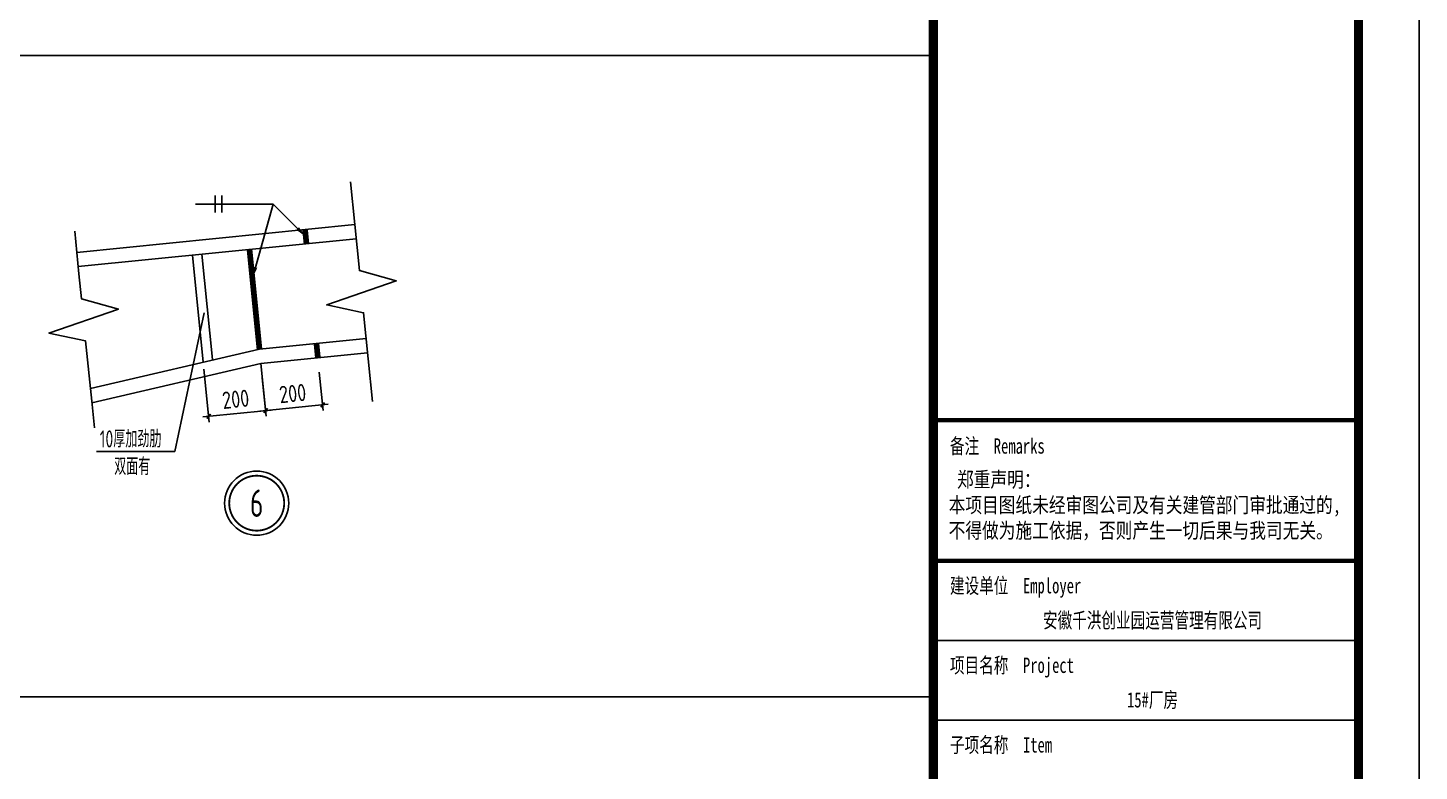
# Model space of a CAD drawing. Extents: x 177291 to 1288761, y 177638 to 322898.
# Drawn here: x 1264463 to 1288761, y 199188 to 212168 of the extents above; entities that cross this region are included whole.
import ezdxf
from ezdxf.enums import TextEntityAlignment as Align

# ---------------------------------------------------------------- set-up
doc = ezdxf.new("R2010")
doc.units = 0
doc.header["$LTSCALE"] = 1000
for name, color, linetype in [('AXIS', 3, 'Continuous'), ('GL', 150, 'Continuous'), ('PUB_TITLE', 4, 'Continuous'), ('PZ', 202, 'Continuous'), ('TEXT', 7, 'Continuous'), ('THIN', 7, 'Continuous')]:
    doc.layers.add(name, color=color, linetype=linetype)
doc.styles.add('_gyy_title_ST', font='', dxfattribs={"width": 0.8})
doc.styles.get("Standard").update_dxf_attribs({"font": 'gbenor.shx', "bigfont": 'gbcbig.shx'})
doc.styles.add('TSSD_Dimension', font='Tssdeng.shx', dxfattribs={"width": 0.8, "bigfont": 'hztxt.shx'})
doc.styles.add('TSSD_Norm', font='tssdeng.shx', dxfattribs={"bigfont": 'hztxt.shx'})
doc.styles.add('TSSD_Num', font='Tssdeng.shx', dxfattribs={"width": 0.7, "bigfont": 'hztxt.shx'})
doc.styles.get('_gyy_title_ST').set_extended_font_data('SimSun')
doc.dimstyles.new('TSSD_20_100', dxfattribs={"dimtxt": 300, "dimasz": 75, "dimexe": 100, "dimexo": 250, "dimgap": 100, "dimtad": 1, "dimdec": 0, "dimlfac": 0.2, "dimzin": 0, "dimdsep": 46, "dimtxsty": 'TSSD_Dimension', "dimblk": 'ARCHTICK', "dimcen": 0, "dimdle": 100, "dimclrt": 7, "dimadec": 0, "dimazin": 0, "dimtfac": 1, "dimtdec": 0, "dimtix": 1, "dimtmove": 2, "dimatfit": 3, "dimfxl": 1, "dimtolj": 1, "dimtzin": 0, "dimarcsym": 0})
doc.dimstyles.new('TSSD_LEADER_STYLE_200.0', dxfattribs={"dimtxt": 0.18, "dimasz": 200, "dimexe": 0.18, "dimexo": 0.0625, "dimgap": 0.09, "dimtad": 0, "dimtih": 1, "dimtoh": 1, "dimdec": 4, "dimzin": 0, "dimdsep": 46, "dimtxsty": 'Standard', "dimcen": 0.09, "dimadec": 0, "dimazin": 0, "dimtfac": 1, "dimtdec": 4, "dimtofl": 0, "dimtmove": 0, "dimatfit": 3, "dimfxl": 1, "dimtolj": 1, "dimtzin": 0, "dimarcsym": 0})

# ---------------------------------------------------------------- blocks, each defined once
blk = doc.blocks.new('_ArchTick')
at = {"color": 0, "linetype": 'ByBlock', "const_width": 0.4}
blk.add_lwpolyline([(-0.5, -0.5), (0.5, 0.5)], dxfattribs=at)
blk = doc.blocks.new('*D1486')
at = {"layer": 'AXIS', "color": 0, "lineweight": -2, "transparency": 16777216}
for p, q in [((1268533, 206307), (1268626, 205385)), ((1267538, 206207), (1267630, 205285)), ((1267521, 205375), (1268715, 205494))]:
    blk.add_line(p, q, dxfattribs=at)
at = {"layer": 'Defpoints', "color": 0, "transparency": 16777216}
for p in [(1268508, 206556), (1267513, 206456), (1268616, 205484)]:
    blk.add_point(p, dxfattribs=at)
at = {"layer": 'AXIS', "color": 0, "lineweight": -2, "transparency": 16777216, "xscale": 75, "yscale": 75, "zscale": 75}
for p, rotation in [((1267621, 205385), 185.7105916254574), ((1268616, 205484), 5.710591625457361)]:
    blk.add_blockref('_ArchTick', p, dxfattribs=dict(at, rotation=rotation))
at = {"layer": 'AXIS', "color": 7, "transparency": 16777216, "insert": (1268093, 205683), "char_height": 300, "attachment_point": 5, "rotation": 5.7106, "style": 'TSSD_Dimension'}
blk.add_mtext('\\A1;200', dxfattribs=at)
blk = doc.blocks.new('_WELD006')
at = {"color": 0, "linetype": 'ByBlock'}
for p, q in [((0, 0), (0, 0.5)), ((0.4, 0), (0.4, 0.5))]:
    blk.add_line(p, q, dxfattribs=at)
blk = doc.blocks.new('*D1487')
at = {"layer": 'AXIS', "color": 0, "lineweight": -2, "transparency": 16777216}
for p, q in [((1268558, 206058), (1268626, 205385)), ((1269553, 206158), (1269621, 205484)), ((1268516, 205474), (1269710, 205594))]:
    blk.add_line(p, q, dxfattribs=at)
at = {"layer": 'Defpoints', "color": 0, "transparency": 16777216}
for p in [(1268533, 206307), (1269528, 206406), (1269611, 205584)]:
    blk.add_point(p, dxfattribs=at)
at = {"layer": 'AXIS', "color": 0, "lineweight": -2, "transparency": 16777216, "xscale": 75, "yscale": 75, "zscale": 75}
for p, rotation in [((1269611, 205584), 5.710591625446737), ((1268616, 205484), 185.7105916254468)]:
    blk.add_blockref('_ArchTick', p, dxfattribs=dict(at, rotation=rotation))
at = {"layer": 'AXIS', "color": 7, "transparency": 16777216, "insert": (1269088, 205783), "char_height": 300, "attachment_point": 5, "rotation": 5.7106, "style": 'TSSD_Dimension'}
blk.add_mtext('\\A1;200', dxfattribs=at)
blk = doc.blocks.new('ts_idx2')
at = {"color": 0, "linetype": 'ByBlock', "lineweight": -2, "const_width": 0.0333}
blk.add_lwpolyline([(-0.5, 0, 1), (0.5, 0, 1)], format="xyb", close=True, dxfattribs=at)
at = {"color": 0, "linetype": 'ByBlock', "lineweight": -2}
blk.add_circle((0, 0), 0.583, dxfattribs=at)
at = {"color": 0, "linetype": 'ByBlock', "lineweight": -2, "style": 'TSSD_Num', "width": 0.7}
blk.add_attdef('A', text='', height=0.5, dxfattribs=at).set_placement((0, 0), align=Align.MIDDLE_CENTER)

msp = doc.modelspace()

# ---------------------------------------------------------------- linework, layer by layer
at = {"color": 3, "const_width": 100}
for points in [[(1269304.42, 208645.31), (1269329.29, 208396.56)], [(1268334.26, 208297.05), (1268508.39, 206555.73)], [(1269503.42, 206655.24), (1269528.3, 206406.49)]]:
    msp.add_lwpolyline(points, dxfattribs=at)
at = {"layer": 'AXIS'}
for p, q in [((1229960.6, 211687.69), (1280276.45, 211687.69)), ((1268748.86, 209091.54), (1267392.8, 209091.54)), ((1267544.09, 207192.61), (1267032.24, 204771.28)), ((1267032.24, 204771.28), (1265659.24, 204771.28)), ((1229960.6, 200487.57), (1280276.45, 200487.57))]:
    msp.add_line(p, q, dxfattribs=at)
at = {"layer": 'GL'}
for p, q in [((1270172.17, 208732.09), (1265318.27, 208246.7)), ((1270197.05, 208483.33), (1265343.14, 207997.94)), ((1265555.94, 205870.03), (1268508.39, 206555.73)), ((1268508.39, 206555.73), (1270371.18, 206742.01)), ((1265580.85, 205620.93), (1268533.26, 206306.99)), ((1268533.26, 206306.98), (1270396.06, 206493.26))]:
    msp.add_line(p, q, dxfattribs=at)
for points in [[(1270481.12, 205642.65), (1270406.49, 206388.93), (1270326.15, 207192.34), (1269684.35, 207329.16), (1270897.16, 207747.71), (1270252.51, 207928.67), (1270172.17, 208732.09), (1270097.55, 209478.37)], [(1265624.52, 205184.21), (1265578.15, 205647.87), (1265472.74, 206702.01), (1264830.94, 206838.83), (1266043.74, 207257.37), (1265399.1, 207438.34), (1265355.58, 207873.56), (1265280.95, 208619.84)]]:
    msp.add_lwpolyline(points, dxfattribs=at)
at = {"layer": 'PUB_TITLE'}
for p, q in [((1287779.19, 205318.52), (1280296.04, 205318.52)), ((1287779.19, 201470.04), (1280296.04, 201470.04)), ((1287779.19, 200080.32), (1280296.04, 200080.32))]:
    msp.add_line(p, q, dxfattribs=at)
msp.add_lwpolyline([(1199563.96, 240960.27), (1288761.34, 240960.27), (1288761.34, 177959.98), (1199563.96, 177959.98)], close=True, dxfattribs=at)
at = {"layer": 'PUB_TITLE', "const_width": 159.09}
for points in [[(1202215.49, 179020.59), (1202215.49, 239899.66), (1287700.73, 239899.66), (1287700.73, 179020.59)], [(1280276.45, 239899.66), (1287700.73, 239899.66), (1287700.73, 179020.59), (1280276.45, 179020.59)]]:
    msp.add_lwpolyline(points, close=True, dxfattribs=at)
at = {"layer": 'PUB_TITLE', "const_width": 74.83}
for points in [[(1280296.04, 205318.52), (1287779.19, 205318.52)], [(1280296.04, 202859.77), (1287779.19, 202859.77)]]:
    msp.add_lwpolyline(points, dxfattribs=at)
at = {"layer": 'PZ'}
for p, q in [((1267526.21, 206327.62), (1267339.22, 208197.55)), ((1267685.68, 206376.04), (1267501.9, 208213.82))]:
    msp.add_line(p, q, dxfattribs=at)

# ---------------------------------------------------------------- block references
at = {"layer": 'AXIS', "xscale": 300, "yscale": 300, "zscale": 300}
msp.add_blockref('_WELD006', (1267732.8, 209091.54), dxfattribs=at)
at = {"layer": 'AXIS', "xscale": -300, "yscale": 300, "zscale": 299.9999999999999, "rotation": 180}
msp.add_blockref('_WELD006', (1267732.8, 209091.54), dxfattribs=at)
at = {"layer": 'AXIS'}
ref = msp.add_blockref('ts_idx2', (1268459.98, 203867.58), dxfattribs=dict(at, xscale=960, yscale=960, zscale=960))
ref.add_attrib('1', '6', dxfattribs={"layer": 'THIN', "height": 480, "style": 'TSSD_Num', "width": 0.7}).set_placement((1268459.98, 203867.58), align=Align.MIDDLE_CENTER)

# ---------------------------------------------------------------- texts
at = {"layer": 'PUB_TITLE', "style": '_gyy_title_ST', "width": 0.7}
for s, height, p in [('备注  Remarks', 267.2551, (1280566.55, 204732.42)), ('建设单位  Employer', 267.2551, (1280566.55, 202293.19)), ('项目名称  Project', 267.2551, (1280566.55, 200903.46)), ('子项名称  Item', 267.255, (1280566.55, 199513.74))]:
    msp.add_text(s, height=height, dxfattribs=at).set_placement(p)
at = {"layer": 'PUB_TITLE', "color": 2, "style": '_gyy_title_ST', "width": 0.7}
for s, height, p in [('安徽千洪创业园运营管理有限公司', 267.2551, (1284104.92, 201689.78)), ('15#厂房', 267.255, (1284104.92, 200300.05))]:
    msp.add_text(s, height=height, dxfattribs=at).set_placement(p, align=Align.CENTER)
at = {"layer": 'PUB_TITLE', "insert": (1280544.2, 204414.76), "char_height": 267.2551, "width": 8552.1722, "attachment_point": 1, "style": '_gyy_title_ST'}
msp.add_mtext(' 郑重声明：\\P本项目图纸未经审图公司及有关建管部门审批通过的,\\P不得做为施工依据，否则产生一切后果与我司无关。', dxfattribs=at)
at = {"layer": 'TEXT', "style": 'TSSD_Norm', "width": 0.7}
for s, p in [('10厚加劲肋', (1265717.9, 204839.12)), ('双面有', (1265971.2, 204358.56))]:
    msp.add_text(s, height=300, rotation=360, dxfattribs=at).set_placement(p)

# ---------------------------------------------------------------- dimensions: what is measured, and where the dimension line sits
at = {"layer": 'AXIS'}
for p1, p2, distance, picture, middle in [((1267513.35, 206456.23), (1268508.39, 206555.73), -1077.02, '*D1486', (1268093.16, 205683.07)), ((1268533.26, 206306.97), (1269528.3, 206406.48), -827.02, '*D1487', (1269088.2, 205782.57))]:
    dim = msp.add_aligned_dim(p1=p1, p2=p2, distance=distance, dimstyle='TSSD_20_100', dxfattribs=at)
    dim.commit()
    dim.dimension.update_dxf_attribs({"geometry": picture, "text_midpoint": middle})

# ---------------------------------------------------------------- leaders
for points in [[(1268384.58, 207793.79), (1268748.86, 209091.54)], [(1269316.86, 208520.93), (1268748.86, 209091.54)]]:
    msp.add_leader(points, dimstyle='TSSD_LEADER_STYLE_200.0', dxfattribs=at)

doc.saveas('drawing.dxf')
